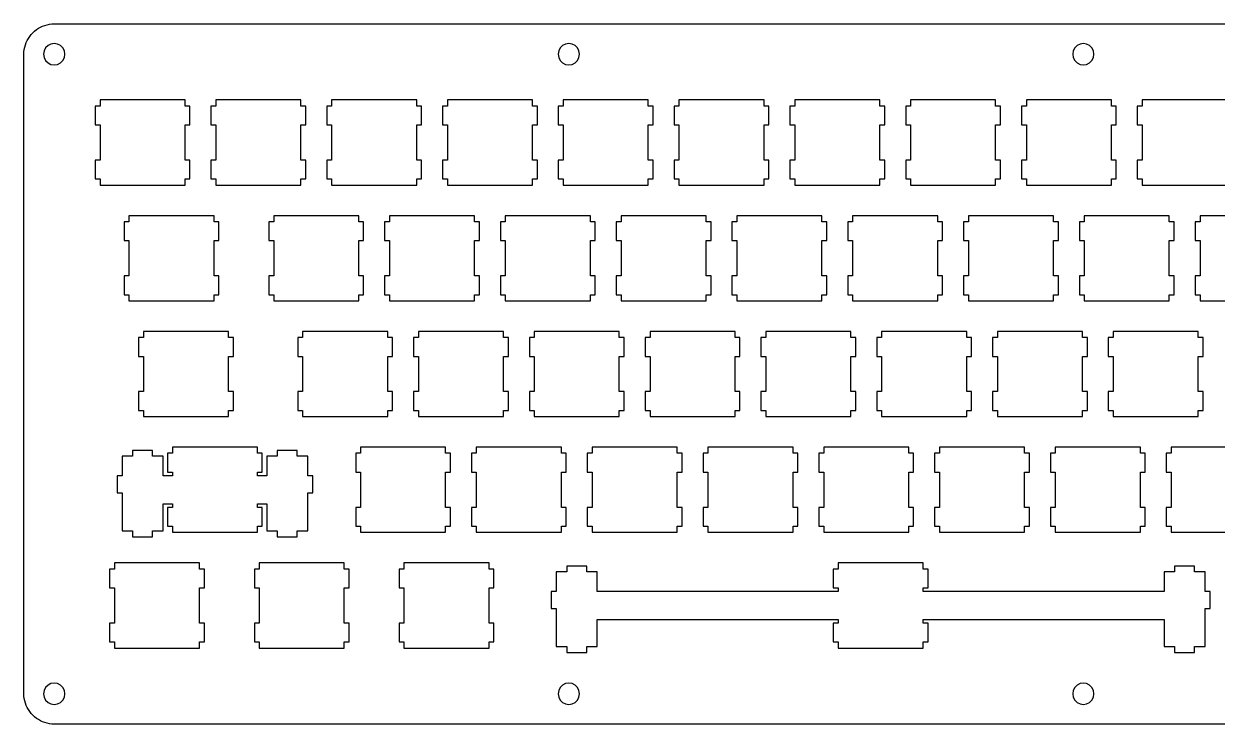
# Model space of a CAD drawing. Extents: x 0 to 349, y 0 to 115.
# Drawn here: x 0.1 to 196.4, y 0.1 to 115.3 of the extents above; entities that cross this region are included whole.
import ezdxf

# ---------------------------------------------------------------- set-up
doc = ezdxf.new("R2010")
doc.units = 0
doc.layers.get('0').update_dxf_attribs({"linetype": 'CONTINUOUS'})

msp = doc.modelspace()

# ---------------------------------------------------------------- linework, layer by layer
at = {"color": 0}
for p, q in [((1.29122, 113.592), (1.55856, 113.878)), ((1.55856, 113.878), (1.84657, 114.146)), ((1.84657, 114.146), (2.15525, 114.388)), ((2.15525, 114.388), (2.48185, 114.607)), ((2.48185, 114.607), (2.82498, 114.799)), ((2.82498, 114.799), (3.18051, 114.961)), ((3.18051, 114.961), (3.54845, 115.098)), ((3.54845, 115.098), (3.9274, 115.204)), ((3.9274, 115.204), (4.3119, 115.282)), ((4.3119, 115.282), (4.70186, 115.328)), ((4.70186, 115.328), (5.0946, 115.343)), ((5.0946, 115.343), (343.708, 115.342)), ((0.339, 111.888), (0.47542, 112.256)), ((0.47542, 112.256), (0.63941, 112.612)), ((0.63941, 112.612), (0.83096, 112.955)), ((0.83096, 112.955), (1.04869, 113.283)), ((1.04869, 113.283), (1.29122, 113.592)), ((4.55443, 112.007), (4.0652, 111.758)), ((5.09323, 112.094), (4.55443, 112.007)), ((5.63481, 112.007), (5.09323, 112.094)), ((6.12263, 111.758), (5.63481, 112.007)), ((89.2073, 112.007), (88.718, 111.758)), ((89.7474, 112.094), (89.2073, 112.007)), ((90.2892, 112.007), (89.7474, 112.094)), ((90.7754, 111.758), (90.2892, 112.007)), ((173.86, 112.007), (173.372, 111.758)), ((174.4, 112.094), (173.86, 112.007)), ((174.942, 112.007), (174.4, 112.094)), ((175.43, 111.758), (174.942, 112.007)), ((0.09371, 5.09185), (0.09508, 110.344)), ((0.09508, 110.344), (0.11024, 110.735)), ((0.11024, 110.735), (0.15572, 111.125)), ((0.15572, 111.125), (0.23289, 111.51)), ((0.23289, 111.51), (0.339, 111.888)), ((3.42994, 110.883), (3.34312, 110.344)), ((3.34312, 110.344), (3.42994, 109.802)), ((3.67937, 111.373), (3.42994, 110.883)), ((4.0652, 111.758), (3.67937, 111.373)), ((6.50984, 111.373), (6.12263, 111.758)), ((6.75929, 110.883), (6.50984, 111.373)), ((6.84332, 110.344), (6.75929, 110.883)), ((6.75929, 109.802), (6.84332, 110.344)), ((88.0844, 110.883), (87.9972, 110.344)), ((87.9972, 110.344), (88.0844, 109.802)), ((88.3324, 111.373), (88.0844, 110.883)), ((88.718, 111.758), (88.3324, 111.373)), ((91.1641, 111.373), (90.7754, 111.758)), ((91.4121, 110.883), (91.1641, 111.373)), ((91.4975, 110.344), (91.4121, 110.883)), ((91.4121, 109.802), (91.4975, 110.344)), ((172.737, 110.883), (172.65, 110.344)), ((172.65, 110.344), (172.737, 109.802)), ((172.985, 111.373), (172.737, 110.883)), ((173.372, 111.758), (172.985, 111.373)), ((175.817, 111.373), (175.43, 111.758)), ((176.066, 110.883), (175.817, 111.373)), ((176.15, 110.344), (176.066, 110.883)), ((176.066, 109.802), (176.15, 110.344)), ((3.42994, 109.802), (3.67937, 109.316)), ((3.67937, 109.316), (4.0652, 108.927)), ((4.0652, 108.927), (4.55443, 108.678)), ((4.55443, 108.678), (5.09323, 108.593)), ((5.09323, 108.593), (5.63481, 108.678)), ((5.63481, 108.678), (6.12263, 108.927)), ((6.12263, 108.927), (6.50984, 109.316)), ((6.50984, 109.316), (6.75929, 109.802)), ((88.0844, 109.802), (88.3324, 109.316)), ((88.3324, 109.316), (88.718, 108.927)), ((88.718, 108.927), (89.2073, 108.678)), ((89.2073, 108.678), (89.7474, 108.593)), ((89.7474, 108.593), (90.2892, 108.678)), ((90.2892, 108.678), (90.7754, 108.927)), ((90.7754, 108.927), (91.1641, 109.316)), ((91.1641, 109.316), (91.4121, 109.802)), ((172.737, 109.802), (172.985, 109.316)), ((172.985, 109.316), (173.372, 108.927)), ((173.372, 108.927), (173.86, 108.678)), ((173.86, 108.678), (174.4, 108.593)), ((174.4, 108.593), (174.942, 108.678)), ((174.942, 108.678), (175.43, 108.927)), ((175.43, 108.927), (175.817, 109.316)), ((175.817, 109.316), (176.066, 109.802)), ((12.6201, 102.818), (12.6201, 101.819)), ((26.6196, 102.818), (12.6201, 102.818)), ((26.6196, 101.819), (26.6196, 102.818)), ((31.6701, 102.818), (31.6701, 101.819)), ((45.6696, 102.818), (31.6701, 102.818)), ((45.6696, 101.819), (45.6696, 102.818)), ((50.7199, 102.818), (50.7199, 101.819)), ((64.7196, 102.818), (50.7199, 102.818)), ((64.7196, 101.819), (64.7196, 102.818)), ((69.7699, 102.818), (69.7699, 101.819)), ((83.7696, 102.818), (69.7699, 102.818)), ((83.7696, 101.819), (83.7696, 102.818)), ((88.8199, 102.818), (88.8199, 101.819)), ((102.82, 102.818), (88.8199, 102.818)), ((102.82, 101.819), (102.82, 102.818)), ((107.869, 102.818), (107.869, 101.819)), ((121.868, 102.818), (107.869, 102.818)), ((121.868, 101.819), (121.868, 102.818)), ((126.92, 102.818), (126.92, 101.819)), ((140.92, 102.818), (126.92, 102.818)), ((140.92, 101.819), (140.92, 102.818)), ((145.97, 102.818), (145.97, 101.819)), ((159.97, 102.818), (145.97, 102.818)), ((159.97, 101.819), (159.97, 102.818)), ((165.02, 102.818), (165.02, 101.819)), ((179.02, 102.818), (165.02, 102.818)), ((179.02, 101.819), (179.02, 102.818)), ((184.07, 102.818), (184.07, 101.819)), ((198.07, 102.818), (184.07, 102.818)), ((12.6201, 101.819), (11.8194, 101.819)), ((11.8194, 101.819), (11.8194, 98.7171)), ((27.4175, 101.819), (26.6196, 101.819)), ((27.4175, 98.7171), (27.4175, 101.819)), ((31.6701, 101.819), (30.8694, 101.819)), ((30.8694, 101.819), (30.8694, 98.7171)), ((46.4704, 101.819), (45.6696, 101.819)), ((46.4704, 98.7171), (46.4704, 101.819)), ((50.7199, 101.819), (49.9195, 101.819)), ((49.9195, 101.819), (49.9195, 98.7171)), ((65.5204, 101.819), (64.7196, 101.819)), ((65.5204, 98.7171), (65.5204, 101.819)), ((69.7699, 101.819), (68.9695, 101.819)), ((68.9695, 101.819), (68.9695, 98.7171)), ((84.5704, 101.819), (83.7696, 101.819)), ((84.5704, 98.7171), (84.5704, 101.819)), ((88.8199, 101.819), (88.0195, 101.819)), ((88.0195, 101.819), (88.0195, 98.7171)), ((103.619, 101.819), (102.82, 101.819)), ((103.619, 98.7171), (103.619, 101.819)), ((107.869, 101.819), (107.069, 101.819)), ((107.069, 101.819), (107.069, 98.7171)), ((122.669, 101.819), (121.868, 101.819)), ((122.669, 98.7171), (122.669, 101.819)), ((126.92, 101.819), (126.119, 101.819)), ((126.119, 101.819), (126.119, 98.7171)), ((141.72, 101.819), (140.92, 101.819)), ((141.72, 98.7171), (141.72, 101.819)), ((145.97, 101.819), (145.169, 101.819)), ((145.169, 101.819), (145.169, 98.7171)), ((160.77, 101.819), (159.97, 101.819)), ((160.77, 98.7171), (160.77, 101.819)), ((165.02, 101.819), (164.219, 101.819)), ((164.219, 101.819), (164.219, 98.7171)), ((179.82, 101.819), (179.02, 101.819)), ((179.82, 98.7171), (179.82, 101.819)), ((184.07, 101.819), (183.269, 101.819)), ((183.269, 101.819), (183.269, 98.7171)), ((11.8194, 98.7171), (12.6201, 98.7171)), ((12.6201, 98.7171), (12.6201, 92.9185)), ((26.6196, 92.9185), (26.6196, 98.7171)), ((26.6196, 98.7171), (27.4175, 98.7171)), ((30.8694, 98.7171), (31.6701, 98.7171)), ((31.6701, 98.7171), (31.6701, 92.9185)), ((45.6696, 92.9185), (45.6696, 98.7171)), ((45.6696, 98.7171), (46.4704, 98.7171)), ((49.9195, 98.7171), (50.7199, 98.7171)), ((50.7199, 98.7171), (50.7199, 92.9185)), ((64.7196, 92.9185), (64.7196, 98.7171)), ((64.7196, 98.7171), (65.5204, 98.7171)), ((68.9695, 98.7171), (69.7699, 98.7171)), ((69.7699, 98.7171), (69.7699, 92.9185)), ((83.7696, 92.9185), (83.7696, 98.7171)), ((83.7696, 98.7171), (84.5704, 98.7171)), ((88.0195, 98.7171), (88.8199, 98.7171)), ((88.8199, 98.7171), (88.8199, 92.9185)), ((102.82, 92.9185), (102.82, 98.7171)), ((102.82, 98.7171), (103.619, 98.7171)), ((107.069, 98.7171), (107.869, 98.7171)), ((107.869, 98.7171), (107.869, 92.9185)), ((121.868, 92.9185), (121.868, 98.7171)), ((121.868, 98.7171), (122.669, 98.7171)), ((126.119, 98.7171), (126.92, 98.7171)), ((126.92, 98.7171), (126.92, 92.9185)), ((140.92, 92.9185), (140.92, 98.7171)), ((140.92, 98.7171), (141.72, 98.7171)), ((145.169, 98.7171), (145.97, 98.7171)), ((145.97, 98.7171), (145.97, 92.9185)), ((159.97, 92.9185), (159.97, 98.7171)), ((159.97, 98.7171), (160.77, 98.7171)), ((164.219, 98.7171), (165.02, 98.7171)), ((165.02, 98.7171), (165.02, 92.9185)), ((179.02, 92.9185), (179.02, 98.7171)), ((179.02, 98.7171), (179.82, 98.7171)), ((183.269, 98.7171), (184.07, 98.7171)), ((184.07, 98.7171), (184.07, 92.9185)), ((12.6201, 92.9185), (11.8194, 92.9185)), ((11.8194, 92.9185), (11.8194, 89.8179)), ((27.4175, 92.9185), (26.6196, 92.9185)), ((27.4175, 89.8179), (27.4175, 92.9185)), ((31.6701, 92.9185), (30.8694, 92.9185)), ((30.8694, 92.9185), (30.8694, 89.8179)), ((46.4704, 92.9185), (45.6696, 92.9185)), ((46.4704, 89.8179), (46.4704, 92.9185)), ((50.7199, 92.9185), (49.9195, 92.9185)), ((49.9195, 92.9185), (49.9195, 89.8179)), ((65.5204, 92.9185), (64.7196, 92.9185)), ((65.5204, 89.8179), (65.5204, 92.9185)), ((69.7699, 92.9185), (68.9695, 92.9185)), ((68.9695, 92.9185), (68.9695, 89.8179)), ((84.5704, 92.9185), (83.7696, 92.9185)), ((84.5704, 89.8179), (84.5704, 92.9185)), ((88.8199, 92.9185), (88.0195, 92.9185)), ((88.0195, 92.9185), (88.0195, 89.8179)), ((103.619, 92.9185), (102.82, 92.9185)), ((103.619, 89.8179), (103.619, 92.9185)), ((107.869, 92.9185), (107.069, 92.9185)), ((107.069, 92.9185), (107.069, 89.8179)), ((122.669, 92.9185), (121.868, 92.9185)), ((122.669, 89.8179), (122.669, 92.9185)), ((126.92, 92.9185), (126.119, 92.9185)), ((126.119, 92.9185), (126.119, 89.8179)), ((141.72, 92.9185), (140.92, 92.9185)), ((141.72, 89.8179), (141.72, 92.9185)), ((145.97, 92.9185), (145.169, 92.9185)), ((145.169, 92.9185), (145.169, 89.8179)), ((160.77, 92.9185), (159.97, 92.9185)), ((160.77, 89.8179), (160.77, 92.9185)), ((165.02, 92.9185), (164.219, 92.9185)), ((164.219, 92.9185), (164.219, 89.8179)), ((179.82, 92.9185), (179.02, 92.9185)), ((179.82, 89.8179), (179.82, 92.9185)), ((184.07, 92.9185), (183.269, 92.9185)), ((183.269, 92.9185), (183.269, 89.8179)), ((11.8194, 89.8179), (12.6201, 89.8179)), ((12.6201, 89.8179), (12.6201, 88.8175)), ((12.6201, 88.8175), (26.6196, 88.8175)), ((26.6196, 88.8175), (26.6196, 89.8179)), ((26.6196, 89.8179), (27.4175, 89.8179)), ((30.8694, 89.8179), (31.6701, 89.8179)), ((31.6701, 89.8179), (31.6701, 88.8175)), ((31.6701, 88.8175), (45.6696, 88.8175)), ((45.6696, 88.8175), (45.6696, 89.8179)), ((45.6696, 89.8179), (46.4704, 89.8179)), ((49.9195, 89.8179), (50.7199, 89.8179)), ((50.7199, 89.8179), (50.7199, 88.8175)), ((50.7199, 88.8175), (64.7196, 88.8175)), ((64.7196, 88.8175), (64.7196, 89.8179)), ((64.7196, 89.8179), (65.5204, 89.8179)), ((68.9695, 89.8179), (69.7699, 89.8179)), ((69.7699, 89.8179), (69.7699, 88.8175)), ((69.7699, 88.8175), (83.7696, 88.8175)), ((83.7696, 88.8175), (83.7696, 89.8179)), ((83.7696, 89.8179), (84.5704, 89.8179)), ((88.0195, 89.8179), (88.8199, 89.8179)), ((88.8199, 89.8179), (88.8199, 88.8175)), ((88.8199, 88.8175), (102.82, 88.8175)), ((102.82, 88.8175), (102.82, 89.8179)), ((102.82, 89.8179), (103.619, 89.8179)), ((107.069, 89.8179), (107.869, 89.8179)), ((107.869, 89.8179), (107.869, 88.8175)), ((107.869, 88.8175), (121.868, 88.8175)), ((121.868, 88.8175), (121.868, 89.8179)), ((121.868, 89.8179), (122.669, 89.8179)), ((126.119, 89.8179), (126.92, 89.8179)), ((126.92, 89.8179), (126.92, 88.8175)), ((126.92, 88.8175), (140.92, 88.8175)), ((140.92, 88.8175), (140.92, 89.8179)), ((140.92, 89.8179), (141.72, 89.8179)), ((145.169, 89.8179), (145.97, 89.8179)), ((145.97, 89.8179), (145.97, 88.8175)), ((145.97, 88.8175), (159.97, 88.8175)), ((159.97, 88.8175), (159.97, 89.8179)), ((159.97, 89.8179), (160.77, 89.8179)), ((164.219, 89.8179), (165.02, 89.8179)), ((165.02, 89.8179), (165.02, 88.8175)), ((165.02, 88.8175), (179.02, 88.8175)), ((179.02, 88.8175), (179.02, 89.8179)), ((179.02, 89.8179), (179.82, 89.8179)), ((183.269, 89.8179), (184.07, 89.8179)), ((184.07, 89.8179), (184.07, 88.8175)), ((184.07, 88.8175), (198.07, 88.8175)), ((17.3812, 82.7691), (16.5819, 82.7691)), ((16.5819, 82.7691), (16.5819, 79.6671)), ((17.3812, 83.7681), (17.3812, 82.7691)), ((31.3821, 83.7681), (17.3812, 83.7681)), ((31.3821, 82.7691), (31.3821, 83.7681)), ((32.1813, 82.7691), (31.3821, 82.7691)), ((32.1813, 79.6671), (32.1813, 82.7691)), ((41.1949, 82.7691), (40.3945, 82.7691)), ((40.3945, 82.7691), (40.3945, 79.6671)), ((41.1949, 83.7681), (41.1949, 82.7691)), ((55.1946, 83.7681), (41.1949, 83.7681)), ((55.1946, 82.7691), (55.1946, 83.7681)), ((55.9954, 82.7691), (55.1946, 82.7691)), ((55.9954, 79.6671), (55.9954, 82.7691)), ((60.2449, 82.7691), (59.4445, 82.7691)), ((59.4445, 82.7691), (59.4445, 79.6671)), ((60.2449, 83.7681), (60.2449, 82.7691)), ((74.2446, 83.7681), (60.2449, 83.7681)), ((74.2446, 82.7691), (74.2446, 83.7681)), ((75.0454, 82.7691), (74.2446, 82.7691)), ((75.0454, 79.6671), (75.0454, 82.7691)), ((79.2949, 82.7691), (78.4945, 82.7691)), ((78.4945, 82.7691), (78.4945, 79.6671)), ((79.2949, 83.7681), (79.2949, 82.7691)), ((93.2946, 83.7681), (79.2949, 83.7681)), ((93.2946, 82.7691), (93.2946, 83.7681)), ((94.0954, 82.7691), (93.2946, 82.7691)), ((94.0954, 79.6671), (94.0954, 82.7691)), ((98.3449, 82.7691), (97.5445, 82.7691)), ((97.5445, 82.7691), (97.5445, 79.6671)), ((98.3449, 83.7681), (98.3449, 82.7691)), ((112.345, 83.7681), (98.3449, 83.7681)), ((112.345, 82.7691), (112.345, 83.7681)), ((113.145, 82.7691), (112.345, 82.7691)), ((113.145, 79.6671), (113.145, 82.7691)), ((117.395, 82.7691), (116.594, 82.7691)), ((116.594, 82.7691), (116.594, 79.6671)), ((117.395, 83.7681), (117.395, 82.7691)), ((131.395, 83.7681), (117.395, 83.7681)), ((131.395, 82.7691), (131.395, 83.7681)), ((132.195, 82.7691), (131.395, 82.7691)), ((132.195, 79.6671), (132.195, 82.7691)), ((136.445, 82.7691), (135.644, 82.7691)), ((135.644, 82.7691), (135.644, 79.6671)), ((136.445, 83.7681), (136.445, 82.7691)), ((150.445, 83.7681), (136.445, 83.7681)), ((150.445, 82.7691), (150.445, 83.7681)), ((151.245, 82.7691), (150.445, 82.7691)), ((151.245, 79.6671), (151.245, 82.7691)), ((155.495, 82.7691), (154.694, 82.7691)), ((154.694, 82.7691), (154.694, 79.6671)), ((155.495, 83.7681), (155.495, 82.7691)), ((169.495, 83.7681), (155.495, 83.7681)), ((169.495, 82.7691), (169.495, 83.7681)), ((170.295, 82.7691), (169.495, 82.7691)), ((170.295, 79.6671), (170.295, 82.7691)), ((174.545, 82.7691), (173.744, 82.7691)), ((173.744, 82.7691), (173.744, 79.6671)), ((174.545, 83.7681), (174.545, 82.7691)), ((188.545, 83.7681), (174.545, 83.7681)), ((188.545, 82.7691), (188.545, 83.7681)), ((189.345, 82.7691), (188.545, 82.7691)), ((189.345, 79.6671), (189.345, 82.7691)), ((193.595, 82.7691), (192.794, 82.7691)), ((192.794, 82.7691), (192.794, 79.6671)), ((193.595, 83.7681), (193.595, 82.7691)), ((207.595, 83.7681), (193.595, 83.7681)), ((16.5819, 79.6671), (17.3812, 79.6671)), ((17.3812, 79.6671), (17.3812, 73.8671)), ((31.3821, 73.8671), (31.3821, 79.6671)), ((31.3821, 79.6671), (32.1813, 79.6671)), ((40.3945, 79.6671), (41.1949, 79.6671)), ((41.1949, 79.6671), (41.1949, 73.8671)), ((55.1946, 73.8671), (55.1946, 79.6671)), ((55.1946, 79.6671), (55.9954, 79.6671)), ((59.4445, 79.6671), (60.2449, 79.6671)), ((60.2449, 79.6671), (60.2449, 73.8671)), ((74.2446, 73.8671), (74.2446, 79.6671)), ((74.2446, 79.6671), (75.0454, 79.6671)), ((78.4945, 79.6671), (79.2949, 79.6671)), ((79.2949, 79.6671), (79.2949, 73.8671)), ((93.2946, 73.8671), (93.2946, 79.6671)), ((93.2946, 79.6671), (94.0954, 79.6671)), ((97.5445, 79.6671), (98.3449, 79.6671)), ((98.3449, 79.6671), (98.3449, 73.8671)), ((112.345, 73.8671), (112.345, 79.6671)), ((112.345, 79.6671), (113.145, 79.6671)), ((116.594, 79.6671), (117.395, 79.6671)), ((117.395, 79.6671), (117.395, 73.8671)), ((131.395, 73.8671), (131.395, 79.6671)), ((131.395, 79.6671), (132.195, 79.6671)), ((135.644, 79.6671), (136.445, 79.6671)), ((136.445, 79.6671), (136.445, 73.8671)), ((150.445, 73.8671), (150.445, 79.6671)), ((150.445, 79.6671), (151.245, 79.6671)), ((154.694, 79.6671), (155.495, 79.6671)), ((155.495, 79.6671), (155.495, 73.8671)), ((169.495, 73.8671), (169.495, 79.6671)), ((169.495, 79.6671), (170.295, 79.6671)), ((173.744, 79.6671), (174.545, 79.6671)), ((174.545, 79.6671), (174.545, 73.8671)), ((188.545, 73.8671), (188.545, 79.6671)), ((188.545, 79.6671), (189.345, 79.6671)), ((192.794, 79.6671), (193.595, 79.6671)), ((193.595, 79.6671), (193.595, 73.8671)), ((17.3812, 73.8671), (16.5819, 73.8671)), ((16.5819, 73.8671), (16.5819, 70.7679)), ((32.1813, 73.8671), (31.3821, 73.8671)), ((32.1813, 70.7679), (32.1813, 73.8671)), ((41.1949, 73.8671), (40.3945, 73.8671)), ((40.3945, 73.8671), (40.3945, 70.7679)), ((55.9954, 73.8671), (55.1946, 73.8671)), ((55.9954, 70.7679), (55.9954, 73.8671)), ((60.2449, 73.8671), (59.4445, 73.8671)), ((59.4445, 73.8671), (59.4445, 70.7679)), ((75.0454, 73.8671), (74.2446, 73.8671)), ((75.0454, 70.7679), (75.0454, 73.8671)), ((79.2949, 73.8671), (78.4945, 73.8671)), ((78.4945, 73.8671), (78.4945, 70.7679)), ((94.0954, 73.8671), (93.2946, 73.8671)), ((94.0954, 70.7679), (94.0954, 73.8671)), ((98.3449, 73.8671), (97.5445, 73.8671)), ((97.5445, 73.8671), (97.5445, 70.7679)), ((113.145, 73.8671), (112.345, 73.8671)), ((113.145, 70.7679), (113.145, 73.8671)), ((117.395, 73.8671), (116.594, 73.8671)), ((116.594, 73.8671), (116.594, 70.7679)), ((132.195, 73.8671), (131.395, 73.8671)), ((132.195, 70.7679), (132.195, 73.8671)), ((136.445, 73.8671), (135.644, 73.8671)), ((135.644, 73.8671), (135.644, 70.7679)), ((151.245, 73.8671), (150.445, 73.8671)), ((151.245, 70.7679), (151.245, 73.8671)), ((155.495, 73.8671), (154.694, 73.8671)), ((154.694, 73.8671), (154.694, 70.7679)), ((170.295, 73.8671), (169.495, 73.8671)), ((170.295, 70.7679), (170.295, 73.8671)), ((174.545, 73.8671), (173.744, 73.8671)), ((173.744, 73.8671), (173.744, 70.7679)), ((189.345, 73.8671), (188.545, 73.8671)), ((189.345, 70.7679), (189.345, 73.8671)), ((193.595, 73.8671), (192.794, 73.8671)), ((192.794, 73.8671), (192.794, 70.7679)), ((16.5819, 70.7679), (17.3812, 70.7679)), ((17.3812, 70.7679), (17.3812, 69.7675)), ((31.3821, 69.7675), (31.3821, 70.7679)), ((31.3821, 70.7679), (32.1813, 70.7679)), ((40.3945, 70.7679), (41.1949, 70.7679)), ((41.1949, 70.7679), (41.1949, 69.7675)), ((55.1946, 69.7675), (55.1946, 70.7679)), ((55.1946, 70.7679), (55.9954, 70.7679)), ((59.4445, 70.7679), (60.2449, 70.7679)), ((60.2449, 70.7679), (60.2449, 69.7675)), ((74.2446, 69.7675), (74.2446, 70.7679)), ((74.2446, 70.7679), (75.0454, 70.7679)), ((78.4945, 70.7679), (79.2949, 70.7679)), ((79.2949, 70.7679), (79.2949, 69.7675)), ((93.2946, 69.7675), (93.2946, 70.7679)), ((93.2946, 70.7679), (94.0954, 70.7679)), ((97.5445, 70.7679), (98.3449, 70.7679)), ((98.3449, 70.7679), (98.3449, 69.7675)), ((112.345, 69.7675), (112.345, 70.7679)), ((112.345, 70.7679), (113.145, 70.7679)), ((116.594, 70.7679), (117.395, 70.7679)), ((117.395, 70.7679), (117.395, 69.7675)), ((131.395, 69.7675), (131.395, 70.7679)), ((131.395, 70.7679), (132.195, 70.7679)), ((135.644, 70.7679), (136.445, 70.7679)), ((136.445, 70.7679), (136.445, 69.7675)), ((150.445, 69.7675), (150.445, 70.7679)), ((150.445, 70.7679), (151.245, 70.7679)), ((154.694, 70.7679), (155.495, 70.7679)), ((155.495, 70.7679), (155.495, 69.7675)), ((169.495, 69.7675), (169.495, 70.7679)), ((169.495, 70.7679), (170.295, 70.7679)), ((173.744, 70.7679), (174.545, 70.7679)), ((174.545, 70.7679), (174.545, 69.7675)), ((188.545, 69.7675), (188.545, 70.7679)), ((188.545, 70.7679), (189.345, 70.7679)), ((192.794, 70.7679), (193.595, 70.7679)), ((193.595, 70.7679), (193.595, 69.7675)), ((17.3812, 69.7675), (31.3821, 69.7675)), ((41.1949, 69.7675), (55.1946, 69.7675)), ((60.2449, 69.7675), (74.2446, 69.7675)), ((79.2949, 69.7675), (93.2946, 69.7675)), ((98.3449, 69.7675), (112.345, 69.7675)), ((117.395, 69.7675), (131.395, 69.7675)), ((136.445, 69.7675), (150.445, 69.7675)), ((155.495, 69.7675), (169.495, 69.7675)), ((174.545, 69.7675), (188.545, 69.7675)), ((193.595, 69.7675), (207.595, 69.7675)), ((19.7624, 63.7191), (18.9632, 63.7191)), ((18.9632, 63.7191), (18.9632, 60.6171)), ((19.7624, 64.7181), (19.7624, 63.7191)), ((33.7633, 64.7181), (19.7624, 64.7181)), ((33.7633, 63.7191), (33.7633, 64.7181)), ((34.5626, 63.7191), (33.7633, 63.7191)), ((34.5626, 60.6171), (34.5626, 63.7191)), ((45.9564, 63.7191), (45.157, 63.7191)), ((45.157, 63.7191), (45.157, 60.6171)), ((45.9564, 64.7181), (45.9564, 63.7191)), ((59.9556, 64.7181), (45.9564, 64.7181)), ((59.9556, 63.7191), (59.9556, 64.7181)), ((60.7564, 63.7191), (59.9556, 63.7191)), ((60.7564, 60.6171), (60.7564, 63.7191)), ((65.0064, 63.7191), (64.207, 63.7191)), ((64.207, 63.7191), (64.207, 60.6171)), ((65.0064, 64.7181), (65.0064, 63.7191)), ((79.0071, 64.7181), (65.0064, 64.7181)), ((79.0071, 63.7191), (79.0071, 64.7181)), ((79.8065, 63.7191), (79.0071, 63.7191)), ((79.8065, 60.6171), (79.8065, 63.7191)), ((84.0564, 63.7191), (83.257, 63.7191)), ((83.257, 63.7191), (83.257, 60.6171)), ((84.0564, 64.7181), (84.0564, 63.7191)), ((98.0571, 64.7181), (84.0564, 64.7181)), ((98.0571, 63.7191), (98.0571, 64.7181)), ((98.8564, 63.7191), (98.0571, 63.7191)), ((98.8564, 60.6171), (98.8564, 63.7191)), ((103.106, 63.7191), (102.307, 63.7191)), ((102.307, 63.7191), (102.307, 60.6171)), ((103.106, 64.7181), (103.106, 63.7191)), ((117.107, 64.7181), (103.106, 64.7181)), ((117.107, 63.7191), (117.107, 64.7181)), ((117.906, 63.7191), (117.107, 63.7191)), ((117.906, 60.6171), (117.906, 63.7191)), ((122.156, 63.7191), (121.357, 63.7191)), ((121.357, 63.7191), (121.357, 60.6171)), ((122.156, 64.7181), (122.156, 63.7191)), ((136.157, 64.7181), (122.156, 64.7181)), ((136.157, 63.7191), (136.157, 64.7181)), ((136.956, 63.7191), (136.157, 63.7191)), ((136.956, 60.6171), (136.956, 63.7191)), ((141.206, 63.7191), (140.407, 63.7191)), ((140.407, 63.7191), (140.407, 60.6171)), ((141.206, 64.7181), (141.206, 63.7191)), ((155.207, 64.7181), (141.206, 64.7181)), ((155.207, 63.7191), (155.207, 64.7181)), ((156.006, 63.7191), (155.207, 63.7191)), ((156.006, 60.6171), (156.006, 63.7191)), ((160.256, 63.7191), (159.457, 63.7191)), ((159.457, 63.7191), (159.457, 60.6171)), ((160.256, 64.7181), (160.256, 63.7191)), ((174.257, 64.7181), (160.256, 64.7181)), ((174.257, 63.7191), (174.257, 64.7181)), ((175.056, 63.7191), (174.257, 63.7191)), ((175.056, 60.6171), (175.056, 63.7191)), ((179.306, 63.7191), (178.507, 63.7191)), ((178.507, 63.7191), (178.507, 60.6171)), ((179.306, 64.7181), (179.306, 63.7191)), ((193.307, 64.7181), (179.306, 64.7181)), ((193.307, 63.7191), (193.307, 64.7181)), ((194.106, 63.7191), (193.307, 63.7191)), ((194.106, 60.6171), (194.106, 63.7191)), ((18.9632, 60.6171), (19.7624, 60.6171)), ((19.7624, 60.6171), (19.7624, 54.8171)), ((33.7633, 54.8171), (33.7633, 60.6171)), ((33.7633, 60.6171), (34.5626, 60.6171)), ((45.157, 60.6171), (45.9564, 60.6171)), ((45.9564, 60.6171), (45.9564, 54.8171)), ((59.9556, 54.8171), (59.9556, 60.6171)), ((59.9556, 60.6171), (60.7564, 60.6171)), ((64.207, 60.6171), (65.0064, 60.6171)), ((65.0064, 60.6171), (65.0064, 54.8171)), ((79.0071, 54.8171), (79.0071, 60.6171)), ((79.0071, 60.6171), (79.8065, 60.6171)), ((83.257, 60.6171), (84.0564, 60.6171)), ((84.0564, 60.6171), (84.0564, 54.8171)), ((98.0571, 54.8171), (98.0571, 60.6171)), ((98.0571, 60.6171), (98.8564, 60.6171)), ((102.307, 60.6171), (103.106, 60.6171)), ((103.106, 60.6171), (103.106, 54.8171)), ((117.107, 54.8171), (117.107, 60.6171)), ((117.107, 60.6171), (117.906, 60.6171)), ((121.357, 60.6171), (122.156, 60.6171)), ((122.156, 60.6171), (122.156, 54.8171)), ((136.157, 54.8171), (136.157, 60.6171)), ((136.157, 60.6171), (136.956, 60.6171)), ((140.407, 60.6171), (141.206, 60.6171)), ((141.206, 60.6171), (141.206, 54.8171)), ((155.207, 54.8171), (155.207, 60.6171)), ((155.207, 60.6171), (156.006, 60.6171)), ((159.457, 60.6171), (160.256, 60.6171)), ((160.256, 60.6171), (160.256, 54.8171)), ((174.257, 54.8171), (174.257, 60.6171)), ((174.257, 60.6171), (175.056, 60.6171)), ((178.507, 60.6171), (179.306, 60.6171)), ((179.306, 60.6171), (179.306, 54.8171)), ((193.307, 54.8171), (193.307, 60.6171)), ((193.307, 60.6171), (194.106, 60.6171)), ((19.7624, 54.8171), (18.9632, 54.8171)), ((18.9632, 54.8171), (18.9632, 51.7179)), ((34.5626, 54.8171), (33.7633, 54.8171)), ((34.5626, 51.7179), (34.5626, 54.8171)), ((45.9564, 54.8171), (45.157, 54.8171)), ((45.157, 54.8171), (45.157, 51.7179)), ((60.7564, 54.8171), (59.9556, 54.8171)), ((60.7564, 51.7179), (60.7564, 54.8171)), ((65.0064, 54.8171), (64.207, 54.8171)), ((64.207, 54.8171), (64.207, 51.7179)), ((79.8065, 54.8171), (79.0071, 54.8171)), ((79.8065, 51.7179), (79.8065, 54.8171)), ((84.0564, 54.8171), (83.257, 54.8171)), ((83.257, 54.8171), (83.257, 51.7179)), ((98.8564, 54.8171), (98.0571, 54.8171)), ((98.8564, 51.7179), (98.8564, 54.8171)), ((103.106, 54.8171), (102.307, 54.8171)), ((102.307, 54.8171), (102.307, 51.7179)), ((117.906, 54.8171), (117.107, 54.8171)), ((117.906, 51.7179), (117.906, 54.8171)), ((122.156, 54.8171), (121.357, 54.8171)), ((121.357, 54.8171), (121.357, 51.7179)), ((136.956, 54.8171), (136.157, 54.8171)), ((136.956, 51.7179), (136.956, 54.8171)), ((141.206, 54.8171), (140.407, 54.8171)), ((140.407, 54.8171), (140.407, 51.7179)), ((156.006, 54.8171), (155.207, 54.8171)), ((156.006, 51.7179), (156.006, 54.8171)), ((160.256, 54.8171), (159.457, 54.8171)), ((159.457, 54.8171), (159.457, 51.7179)), ((175.056, 54.8171), (174.257, 54.8171)), ((175.056, 51.7179), (175.056, 54.8171)), ((179.306, 54.8171), (178.507, 54.8171)), ((178.507, 54.8171), (178.507, 51.7179)), ((194.106, 54.8171), (193.307, 54.8171)), ((194.106, 51.7179), (194.106, 54.8171)), ((18.9632, 51.7179), (19.7624, 51.7179)), ((19.7624, 51.7179), (19.7624, 50.7175)), ((33.7633, 50.7175), (33.7633, 51.7179)), ((33.7633, 51.7179), (34.5626, 51.7179)), ((45.157, 51.7179), (45.9564, 51.7179)), ((45.9564, 51.7179), (45.9564, 50.7175)), ((59.9556, 50.7175), (59.9556, 51.7179)), ((59.9556, 51.7179), (60.7564, 51.7179)), ((64.207, 51.7179), (65.0064, 51.7179)), ((65.0064, 51.7179), (65.0064, 50.7175)), ((79.0071, 50.7175), (79.0071, 51.7179)), ((79.0071, 51.7179), (79.8065, 51.7179)), ((83.257, 51.7179), (84.0564, 51.7179)), ((84.0564, 51.7179), (84.0564, 50.7175)), ((98.0571, 50.7175), (98.0571, 51.7179)), ((98.0571, 51.7179), (98.8564, 51.7179)), ((102.307, 51.7179), (103.106, 51.7179)), ((103.106, 51.7179), (103.106, 50.7175)), ((117.107, 50.7175), (117.107, 51.7179)), ((117.107, 51.7179), (117.906, 51.7179)), ((121.357, 51.7179), (122.156, 51.7179)), ((122.156, 51.7179), (122.156, 50.7175)), ((136.157, 50.7175), (136.157, 51.7179)), ((136.157, 51.7179), (136.956, 51.7179)), ((140.407, 51.7179), (141.206, 51.7179)), ((141.206, 51.7179), (141.206, 50.7175)), ((155.207, 50.7175), (155.207, 51.7179)), ((155.207, 51.7179), (156.006, 51.7179)), ((159.457, 51.7179), (160.256, 51.7179)), ((160.256, 51.7179), (160.256, 50.7175)), ((174.257, 50.7175), (174.257, 51.7179)), ((174.257, 51.7179), (175.056, 51.7179)), ((178.507, 51.7179), (179.306, 51.7179)), ((179.306, 51.7179), (179.306, 50.7175)), ((193.307, 50.7175), (193.307, 51.7179)), ((193.307, 51.7179), (194.106, 51.7179)), ((19.7624, 50.7175), (33.7633, 50.7175)), ((45.9564, 50.7175), (59.9556, 50.7175)), ((65.0064, 50.7175), (79.0071, 50.7175)), ((84.0564, 50.7175), (98.0571, 50.7175)), ((103.106, 50.7175), (117.107, 50.7175)), ((122.156, 50.7175), (136.157, 50.7175)), ((141.206, 50.7175), (155.207, 50.7175)), ((160.256, 50.7175), (174.257, 50.7175)), ((179.306, 50.7175), (193.307, 50.7175)), ((24.5263, 45.6681), (24.5263, 44.6691)), ((38.5258, 45.6681), (24.5263, 45.6681)), ((38.5258, 44.6691), (38.5258, 45.6681)), ((55.4814, 45.6681), (55.4814, 44.6691)), ((69.4821, 45.6681), (55.4814, 45.6681)), ((69.4821, 44.6691), (69.4821, 45.6681)), ((74.5314, 45.6681), (74.5314, 44.6691)), ((88.5321, 45.6681), (74.5314, 45.6681)), ((88.5321, 44.6691), (88.5321, 45.6681)), ((93.5814, 45.6681), (93.5814, 44.6691)), ((107.582, 45.6681), (93.5814, 45.6681)), ((107.582, 44.6691), (107.582, 45.6681)), ((112.631, 45.6681), (112.631, 44.6691)), ((126.632, 45.6681), (112.631, 45.6681)), ((126.632, 44.6691), (126.632, 45.6681)), ((131.681, 45.6681), (131.681, 44.6691)), ((145.682, 45.6681), (131.681, 45.6681)), ((145.682, 44.6691), (145.682, 45.6681)), ((150.731, 45.6681), (150.731, 44.6691)), ((164.732, 45.6681), (150.731, 45.6681)), ((164.732, 44.6691), (164.732, 45.6681)), ((169.781, 45.6681), (169.781, 44.6691)), ((183.782, 45.6681), (169.781, 45.6681)), ((183.782, 44.6691), (183.782, 45.6681)), ((188.831, 45.6681), (188.831, 44.6691)), ((202.832, 45.6681), (188.831, 45.6681)), ((17.9751, 44.1978), (16.2512, 44.1978)), ((16.2512, 44.1978), (16.2512, 40.9677)), ((21.2755, 45.1171), (17.9751, 45.1171)), ((17.9751, 45.1171), (17.9751, 44.1978)), ((21.2755, 44.1978), (21.2755, 45.1171)), ((23.0008, 44.1978), (21.2755, 44.1978)), ((23.0008, 40.9677), (23.0008, 44.1978)), ((24.5263, 44.6691), (23.7257, 44.6691)), ((23.7257, 44.6691), (23.7257, 41.5685)), ((39.3252, 44.6691), (38.5258, 44.6691)), ((39.3252, 41.5685), (39.3252, 44.6691)), ((41.7752, 44.1978), (40.0512, 44.1978)), ((40.0512, 44.1978), (40.0512, 40.9677)), ((45.0755, 45.1171), (41.7752, 45.1171)), ((41.7752, 45.1171), (41.7752, 44.1978)), ((45.0755, 44.1978), (45.0755, 45.1171)), ((46.8009, 44.1978), (45.0755, 44.1978)), ((46.8009, 40.9677), (46.8009, 44.1978)), ((55.4814, 44.6691), (54.682, 44.6691)), ((54.682, 44.6691), (54.682, 41.5685)), ((70.2815, 44.6691), (69.4821, 44.6691)), ((70.2815, 41.5685), (70.2815, 44.6691)), ((74.5314, 44.6691), (73.732, 44.6691)), ((73.732, 44.6691), (73.732, 41.5685)), ((89.3315, 44.6691), (88.5321, 44.6691)), ((89.3315, 41.5685), (89.3315, 44.6691)), ((93.5814, 44.6691), (92.782, 44.6691)), ((92.782, 44.6691), (92.782, 41.5685)), ((108.381, 44.6691), (107.582, 44.6691)), ((108.381, 41.5685), (108.381, 44.6691)), ((112.631, 44.6691), (111.832, 44.6691)), ((111.832, 44.6691), (111.832, 41.5685)), ((127.431, 44.6691), (126.632, 44.6691)), ((127.431, 41.5685), (127.431, 44.6691)), ((131.681, 44.6691), (130.882, 44.6691)), ((130.882, 44.6691), (130.882, 41.5685)), ((146.481, 44.6691), (145.682, 44.6691)), ((146.481, 41.5685), (146.481, 44.6691)), ((150.731, 44.6691), (149.932, 44.6691)), ((149.932, 44.6691), (149.932, 41.5685)), ((165.531, 44.6691), (164.732, 44.6691)), ((165.531, 41.5685), (165.531, 44.6691)), ((169.781, 44.6691), (168.982, 44.6691)), ((168.982, 44.6691), (168.982, 41.5685)), ((184.581, 44.6691), (183.782, 44.6691)), ((184.581, 41.5685), (184.581, 44.6691)), ((188.831, 44.6691), (188.032, 44.6691)), ((188.032, 44.6691), (188.032, 41.5685)), ((23.7257, 41.5685), (24.5263, 41.5685)), ((24.5263, 41.5685), (24.5263, 40.9677)), ((38.5258, 40.9677), (38.5258, 41.5685)), ((38.5258, 41.5685), (39.3252, 41.5685)), ((54.682, 41.5685), (55.4814, 41.5685)), ((55.4814, 41.5685), (55.4814, 35.7671)), ((69.4821, 35.7671), (69.4821, 41.5685)), ((69.4821, 41.5685), (70.2815, 41.5685)), ((73.732, 41.5685), (74.5314, 41.5685)), ((74.5314, 41.5685), (74.5314, 35.7671)), ((88.5321, 35.7671), (88.5321, 41.5685)), ((88.5321, 41.5685), (89.3315, 41.5685)), ((92.782, 41.5685), (93.5814, 41.5685)), ((93.5814, 41.5685), (93.5814, 35.7671)), ((107.582, 35.7671), (107.582, 41.5685)), ((107.582, 41.5685), (108.381, 41.5685)), ((111.832, 41.5685), (112.631, 41.5685)), ((112.631, 41.5685), (112.631, 35.7671)), ((126.632, 35.7671), (126.632, 41.5685)), ((126.632, 41.5685), (127.431, 41.5685)), ((130.882, 41.5685), (131.681, 41.5685)), ((131.681, 41.5685), (131.681, 35.7671)), ((145.682, 35.7671), (145.682, 41.5685)), ((145.682, 41.5685), (146.481, 41.5685)), ((149.932, 41.5685), (150.731, 41.5685)), ((150.731, 41.5685), (150.731, 35.7671)), ((164.732, 35.7671), (164.732, 41.5685)), ((164.732, 41.5685), (165.531, 41.5685)), ((168.982, 41.5685), (169.781, 41.5685)), ((169.781, 41.5685), (169.781, 35.7671)), ((183.782, 35.7671), (183.782, 41.5685)), ((183.782, 41.5685), (184.581, 41.5685)), ((188.032, 41.5685), (188.831, 41.5685)), ((188.831, 41.5685), (188.831, 35.7671)), ((16.2512, 40.9677), (15.4258, 40.9677)), ((15.4258, 40.9677), (15.4258, 38.1688)), ((24.5263, 40.9677), (23.0008, 40.9677)), ((40.0512, 40.9677), (38.5258, 40.9677)), ((47.6264, 40.9677), (46.8009, 40.9677)), ((47.6264, 38.1688), (47.6264, 40.9677)), ((15.4258, 38.1688), (16.2512, 38.1688)), ((16.2512, 38.1688), (16.2512, 31.8975)), ((46.8009, 31.8975), (46.8009, 38.1688)), ((46.8009, 38.1688), (47.6264, 38.1688)), ((23.0008, 31.8975), (23.0008, 36.3679)), ((23.0008, 36.3679), (24.5263, 36.3679)), ((24.5263, 35.7671), (23.7257, 35.7671)), ((23.7257, 35.7671), (23.7257, 32.6678)), ((24.5263, 36.3679), (24.5263, 35.7671)), ((38.5258, 35.7671), (38.5258, 36.3679)), ((38.5258, 36.3679), (40.0512, 36.3679)), ((39.3252, 35.7671), (38.5258, 35.7671)), ((39.3252, 32.6678), (39.3252, 35.7671)), ((40.0512, 36.3679), (40.0512, 31.8975)), ((55.4814, 35.7671), (54.682, 35.7671)), ((54.682, 35.7671), (54.682, 32.6678)), ((70.2815, 35.7671), (69.4821, 35.7671)), ((70.2815, 32.6678), (70.2815, 35.7671)), ((74.5314, 35.7671), (73.732, 35.7671)), ((73.732, 35.7671), (73.732, 32.6678)), ((89.3315, 35.7671), (88.5321, 35.7671)), ((89.3315, 32.6678), (89.3315, 35.7671)), ((93.5814, 35.7671), (92.782, 35.7671)), ((92.782, 35.7671), (92.782, 32.6678)), ((108.381, 35.7671), (107.582, 35.7671)), ((108.381, 32.6678), (108.381, 35.7671)), ((112.631, 35.7671), (111.832, 35.7671)), ((111.832, 35.7671), (111.832, 32.6678)), ((127.431, 35.7671), (126.632, 35.7671)), ((127.431, 32.6678), (127.431, 35.7671)), ((131.681, 35.7671), (130.882, 35.7671)), ((130.882, 35.7671), (130.882, 32.6678)), ((146.481, 35.7671), (145.682, 35.7671)), ((146.481, 32.6678), (146.481, 35.7671)), ((150.731, 35.7671), (149.932, 35.7671)), ((149.932, 35.7671), (149.932, 32.6678)), ((165.531, 35.7671), (164.732, 35.7671)), ((165.531, 32.6678), (165.531, 35.7671)), ((169.781, 35.7671), (168.982, 35.7671)), ((168.982, 35.7671), (168.982, 32.6678)), ((184.581, 35.7671), (183.782, 35.7671)), ((184.581, 32.6678), (184.581, 35.7671)), ((188.831, 35.7671), (188.032, 35.7671)), ((188.032, 35.7671), (188.032, 32.6678)), ((16.2512, 31.8975), (17.9751, 31.8975)), ((17.9751, 31.8975), (17.9751, 30.9177)), ((21.2755, 30.9177), (21.2755, 31.8975)), ((21.2755, 31.8975), (23.0008, 31.8975)), ((23.7257, 32.6678), (24.5263, 32.6678)), ((24.5263, 32.6678), (24.5263, 31.6673)), ((24.5263, 31.6673), (38.5258, 31.6673)), ((38.5258, 31.6673), (38.5258, 32.6678)), ((38.5258, 32.6678), (39.3252, 32.6678)), ((40.0512, 31.8975), (41.7752, 31.8975)), ((41.7752, 31.8975), (41.7752, 30.9177)), ((45.0755, 30.9177), (45.0755, 31.8975)), ((45.0755, 31.8975), (46.8009, 31.8975)), ((54.682, 32.6678), (55.4814, 32.6678)), ((55.4814, 32.6678), (55.4814, 31.6673)), ((55.4814, 31.6673), (69.4821, 31.6673)), ((69.4821, 31.6673), (69.4821, 32.6678)), ((69.4821, 32.6678), (70.2815, 32.6678)), ((73.732, 32.6678), (74.5314, 32.6678)), ((74.5314, 32.6678), (74.5314, 31.6673)), ((74.5314, 31.6673), (88.5321, 31.6673)), ((88.5321, 31.6673), (88.5321, 32.6678)), ((88.5321, 32.6678), (89.3315, 32.6678)), ((92.782, 32.6678), (93.5814, 32.6678)), ((93.5814, 32.6678), (93.5814, 31.6673)), ((93.5814, 31.6673), (107.582, 31.6673)), ((107.582, 31.6673), (107.582, 32.6678)), ((107.582, 32.6678), (108.381, 32.6678)), ((111.832, 32.6678), (112.631, 32.6678)), ((112.631, 32.6678), (112.631, 31.6673)), ((112.631, 31.6673), (126.632, 31.6673)), ((126.632, 31.6673), (126.632, 32.6678)), ((126.632, 32.6678), (127.431, 32.6678)), ((130.882, 32.6678), (131.681, 32.6678)), ((131.681, 32.6678), (131.681, 31.6673)), ((131.681, 31.6673), (145.682, 31.6673)), ((145.682, 31.6673), (145.682, 32.6678)), ((145.682, 32.6678), (146.481, 32.6678)), ((149.932, 32.6678), (150.731, 32.6678)), ((150.731, 32.6678), (150.731, 31.6673)), ((150.731, 31.6673), (164.732, 31.6673)), ((164.732, 31.6673), (164.732, 32.6678)), ((164.732, 32.6678), (165.531, 32.6678)), ((168.982, 32.6678), (169.781, 32.6678)), ((169.781, 32.6678), (169.781, 31.6673)), ((169.781, 31.6673), (183.782, 31.6673)), ((183.782, 31.6673), (183.782, 32.6678)), ((183.782, 32.6678), (184.581, 32.6678)), ((188.032, 32.6678), (188.831, 32.6678)), ((188.831, 32.6678), (188.831, 31.6673)), ((188.831, 31.6673), (202.832, 31.6673)), ((17.9751, 30.9177), (21.2755, 30.9177)), ((41.7752, 30.9177), (45.0755, 30.9177)), ((15.0013, 25.6191), (14.2007, 25.6191)), ((14.2007, 25.6191), (14.2007, 22.5185)), ((15.0013, 26.6182), (15.0013, 25.6191)), ((29.0008, 26.6182), (15.0013, 26.6182)), ((29.0008, 25.6191), (29.0008, 26.6182)), ((29.8001, 25.6191), (29.0008, 25.6191)), ((29.8001, 22.5185), (29.8001, 25.6191)), ((38.8126, 25.6191), (38.0132, 25.6191)), ((38.0132, 25.6191), (38.0132, 22.5185)), ((38.8126, 26.6182), (38.8126, 25.6191)), ((52.8133, 26.6182), (38.8126, 26.6182)), ((52.8133, 25.6191), (52.8133, 26.6182)), ((53.6127, 25.6191), (52.8133, 25.6191)), ((53.6127, 22.5185), (53.6127, 25.6191)), ((62.6262, 25.6191), (61.8257, 25.6191)), ((61.8257, 25.6191), (61.8257, 22.5185)), ((62.6262, 26.6182), (62.6262, 25.6191)), ((76.6258, 26.6182), (62.6262, 26.6182)), ((76.6258, 25.6191), (76.6258, 26.6182)), ((77.4252, 25.6191), (76.6258, 25.6191)), ((77.4252, 22.5185), (77.4252, 25.6191)), ((92.7132, 26.0683), (89.4126, 26.0683)), ((89.4126, 26.0683), (89.4126, 25.1478)), ((92.7132, 25.1478), (92.7132, 26.0683)), ((134.063, 25.6191), (133.263, 25.6191)), ((133.263, 25.6191), (133.263, 22.5185)), ((134.063, 26.6182), (134.063, 25.6191)), ((148.063, 26.6182), (134.063, 26.6182)), ((148.063, 25.6191), (148.063, 26.6182)), ((148.863, 25.6191), (148.063, 25.6191)), ((148.863, 22.5185), (148.863, 25.6191)), ((192.713, 26.0683), (189.413, 26.0683)), ((189.413, 26.0683), (189.413, 25.1478)), ((192.713, 25.1478), (192.713, 26.0683)), ((89.4126, 25.1478), (87.6875, 25.1478)), ((87.6875, 25.1478), (87.6875, 21.9177)), ((94.4383, 25.1478), (92.7132, 25.1478)), ((94.4383, 21.9177), (94.4383, 25.1478)), ((189.413, 25.1478), (187.687, 25.1478)), ((187.687, 25.1478), (187.687, 21.9177)), ((194.438, 25.1478), (192.713, 25.1478)), ((194.438, 21.9177), (194.438, 25.1478)), ((14.2007, 22.5185), (15.0013, 22.5185)), ((15.0013, 22.5185), (15.0013, 16.717)), ((29.0008, 16.717), (29.0008, 22.5185)), ((29.0008, 22.5185), (29.8001, 22.5185)), ((38.0132, 22.5185), (38.8126, 22.5185)), ((38.8126, 22.5185), (38.8126, 16.717)), ((52.8133, 16.717), (52.8133, 22.5185)), ((52.8133, 22.5185), (53.6127, 22.5185)), ((61.8257, 22.5185), (62.6262, 22.5185)), ((62.6262, 22.5185), (62.6262, 16.717)), ((76.6258, 16.717), (76.6258, 22.5185)), ((76.6258, 22.5185), (77.4252, 22.5185)), ((87.6875, 21.9177), (86.8634, 21.9177)), ((86.8634, 21.9177), (86.8634, 19.1189)), ((134.063, 21.9177), (94.4383, 21.9177)), ((133.263, 22.5185), (134.063, 22.5185)), ((134.063, 22.5185), (134.063, 21.9177)), ((148.063, 21.9177), (148.063, 22.5185)), ((148.063, 22.5185), (148.863, 22.5185)), ((187.687, 21.9177), (148.063, 21.9177)), ((195.263, 21.9177), (194.438, 21.9177)), ((195.263, 19.1189), (195.263, 21.9177)), ((86.8634, 19.1189), (87.6875, 19.1189)), ((87.6875, 19.1189), (87.6875, 12.8475)), ((194.438, 12.8475), (194.438, 19.1189)), ((194.438, 19.1189), (195.263, 19.1189)), ((15.0013, 16.717), (14.2007, 16.717)), ((14.2007, 16.717), (14.2007, 13.6178)), ((29.8001, 16.717), (29.0008, 16.717)), ((29.8001, 13.6178), (29.8001, 16.717)), ((38.8126, 16.717), (38.0132, 16.717)), ((38.0132, 16.717), (38.0132, 13.6178)), ((53.6127, 16.717), (52.8133, 16.717)), ((53.6127, 13.6178), (53.6127, 16.717)), ((62.6262, 16.717), (61.8257, 16.717)), ((61.8257, 16.717), (61.8257, 13.6178)), ((77.4252, 16.717), (76.6258, 16.717)), ((77.4252, 13.6178), (77.4252, 16.717)), ((94.4383, 12.8475), (94.4383, 17.3178)), ((94.4383, 17.3178), (134.063, 17.3178)), ((134.063, 16.717), (133.263, 16.717)), ((133.263, 16.717), (133.263, 13.6178)), ((134.063, 17.3178), (134.063, 16.717)), ((148.063, 16.717), (148.063, 17.3178)), ((148.063, 17.3178), (187.687, 17.3178)), ((148.863, 16.717), (148.063, 16.717)), ((148.863, 13.6178), (148.863, 16.717)), ((187.687, 17.3178), (187.687, 12.8475)), ((14.2007, 13.6178), (15.0013, 13.6178)), ((15.0013, 13.6178), (15.0013, 12.6173)), ((15.0013, 12.6173), (29.0008, 12.6173)), ((29.0008, 12.6173), (29.0008, 13.6178)), ((29.0008, 13.6178), (29.8001, 13.6178)), ((38.0132, 13.6178), (38.8126, 13.6178)), ((38.8126, 13.6178), (38.8126, 12.6173)), ((38.8126, 12.6173), (52.8133, 12.6173)), ((52.8133, 12.6173), (52.8133, 13.6178)), ((52.8133, 13.6178), (53.6127, 13.6178)), ((61.8257, 13.6178), (62.6262, 13.6178)), ((62.6262, 13.6178), (62.6262, 12.6173)), ((62.6262, 12.6173), (76.6258, 12.6173)), ((76.6258, 12.6173), (76.6258, 13.6178)), ((76.6258, 13.6178), (77.4252, 13.6178)), ((87.6875, 12.8475), (89.4126, 12.8475)), ((89.4126, 12.8475), (89.4126, 11.8677)), ((89.4126, 11.8677), (92.7132, 11.8677)), ((92.7132, 11.8677), (92.7132, 12.8475)), ((92.7132, 12.8475), (94.4383, 12.8475)), ((133.263, 13.6178), (134.063, 13.6178)), ((134.063, 13.6178), (134.063, 12.6173)), ((134.063, 12.6173), (148.063, 12.6173)), ((148.063, 12.6173), (148.063, 13.6178)), ((148.063, 13.6178), (148.863, 13.6178)), ((187.687, 12.8475), (189.413, 12.8475)), ((189.413, 12.8475), (189.413, 11.8677)), ((189.413, 11.8677), (192.713, 11.8677)), ((192.713, 11.8677), (192.713, 12.8475)), ((192.713, 12.8475), (194.438, 12.8475)), ((3.67937, 6.11988), (3.42994, 5.63203)), ((4.0652, 6.50847), (3.67937, 6.11988)), ((4.55443, 6.75792), (4.0652, 6.50847)), ((5.09323, 6.84195), (4.55443, 6.75792)), ((5.63481, 6.75792), (5.09323, 6.84195)), ((6.12263, 6.50847), (5.63481, 6.75792)), ((6.50984, 6.11988), (6.12263, 6.50847)), ((6.75929, 5.63203), (6.50984, 6.11988)), ((88.3324, 6.11988), (88.0844, 5.63203)), ((88.718, 6.50847), (88.3324, 6.11988)), ((89.2073, 6.75792), (88.718, 6.50847)), ((89.7474, 6.84195), (89.2073, 6.75792)), ((90.2892, 6.75792), (89.7474, 6.84195)), ((90.7754, 6.50847), (90.2892, 6.75792)), ((91.1641, 6.11988), (90.7754, 6.50847)), ((91.4121, 5.63203), (91.1641, 6.11988)), ((172.985, 6.11988), (172.737, 5.63203)), ((173.372, 6.50847), (172.985, 6.11988)), ((173.86, 6.75792), (173.372, 6.50847)), ((174.4, 6.84195), (173.86, 6.75792)), ((174.942, 6.75792), (174.4, 6.84195)), ((175.43, 6.50847), (174.942, 6.75792)), ((175.817, 6.11988), (175.43, 6.50847)), ((176.066, 5.63203), (175.817, 6.11988)), ((0.11024, 4.70048), (0.09371, 5.09185)), ((0.15572, 4.30911), (0.11024, 4.70048)), ((0.23289, 3.92465), (0.15572, 4.30911)), ((3.42994, 5.63203), (3.34312, 5.09185)), ((3.34312, 5.09185), (3.42994, 4.55306)), ((3.42994, 4.55306), (3.67937, 4.06245)), ((3.67937, 4.06245), (4.0652, 3.67661)), ((6.12263, 3.67661), (6.50984, 4.06245)), ((6.50984, 4.06245), (6.75929, 4.55306)), ((6.84332, 5.09185), (6.75929, 5.63203)), ((6.75929, 4.55306), (6.84332, 5.09185)), ((88.0844, 5.63203), (87.9972, 5.09185)), ((87.9972, 5.09185), (88.0844, 4.55306)), ((88.0844, 4.55306), (88.3324, 4.06245)), ((88.3324, 4.06245), (88.718, 3.67661)), ((90.7754, 3.67661), (91.1641, 4.06245)), ((91.1641, 4.06245), (91.4121, 4.55306)), ((91.4975, 5.09185), (91.4121, 5.63203)), ((91.4121, 4.55306), (91.4975, 5.09185)), ((172.737, 5.63203), (172.65, 5.09185)), ((172.65, 5.09185), (172.737, 4.55306)), ((172.737, 4.55306), (172.985, 4.06245)), ((172.985, 4.06245), (173.372, 3.67661)), ((175.43, 3.67661), (175.817, 4.06245)), ((175.817, 4.06245), (176.066, 4.55306)), ((176.15, 5.09185), (176.066, 5.63203)), ((176.066, 4.55306), (176.15, 5.09185)), ((0.339, 3.5457), (0.23289, 3.92465)), ((0.47542, 3.17776), (0.339, 3.5457)), ((0.63941, 2.82222), (0.47542, 3.17776)), ((0.83096, 2.48047), (0.63941, 2.82222)), ((1.04869, 2.15249), (0.83096, 2.48047)), ((1.29122, 1.84381), (1.04869, 2.15249)), ((4.0652, 3.67661), (4.55443, 3.42718)), ((4.55443, 3.42718), (5.09323, 3.34174)), ((5.09323, 3.34174), (5.63481, 3.42718)), ((5.63481, 3.42718), (6.12263, 3.67661)), ((88.718, 3.67661), (89.2073, 3.42718)), ((89.2073, 3.42718), (89.7474, 3.34174)), ((89.7474, 3.34174), (90.2892, 3.42718)), ((90.2892, 3.42718), (90.7754, 3.67661)), ((173.372, 3.67661), (173.86, 3.42718)), ((173.86, 3.42718), (174.4, 3.34174)), ((174.4, 3.34174), (174.942, 3.42718)), ((174.942, 3.42718), (175.43, 3.67661)), ((1.55856, 1.55718), (1.29122, 1.84381)), ((1.84657, 1.28984), (1.55856, 1.55718)), ((2.15525, 1.04593), (1.84657, 1.28984)), ((2.48185, 0.8282), (2.15525, 1.04593)), ((2.82498, 0.63665), (2.48185, 0.8282)), ((3.18051, 0.47267), (2.82498, 0.63665)), ((3.54845, 0.33624), (3.18051, 0.47267)), ((3.9274, 0.23151), (3.54845, 0.33624)), ((4.3119, 0.15296), (3.9274, 0.23151)), ((4.70186, 0.10749), (4.3119, 0.15296)), ((5.0946, 0.09233), (4.70186, 0.10749)), ((343.708, 0.09095), (5.0946, 0.09233))]:
    msp.add_line(p, q, dxfattribs=at)

doc.saveas('drawing.dxf')
